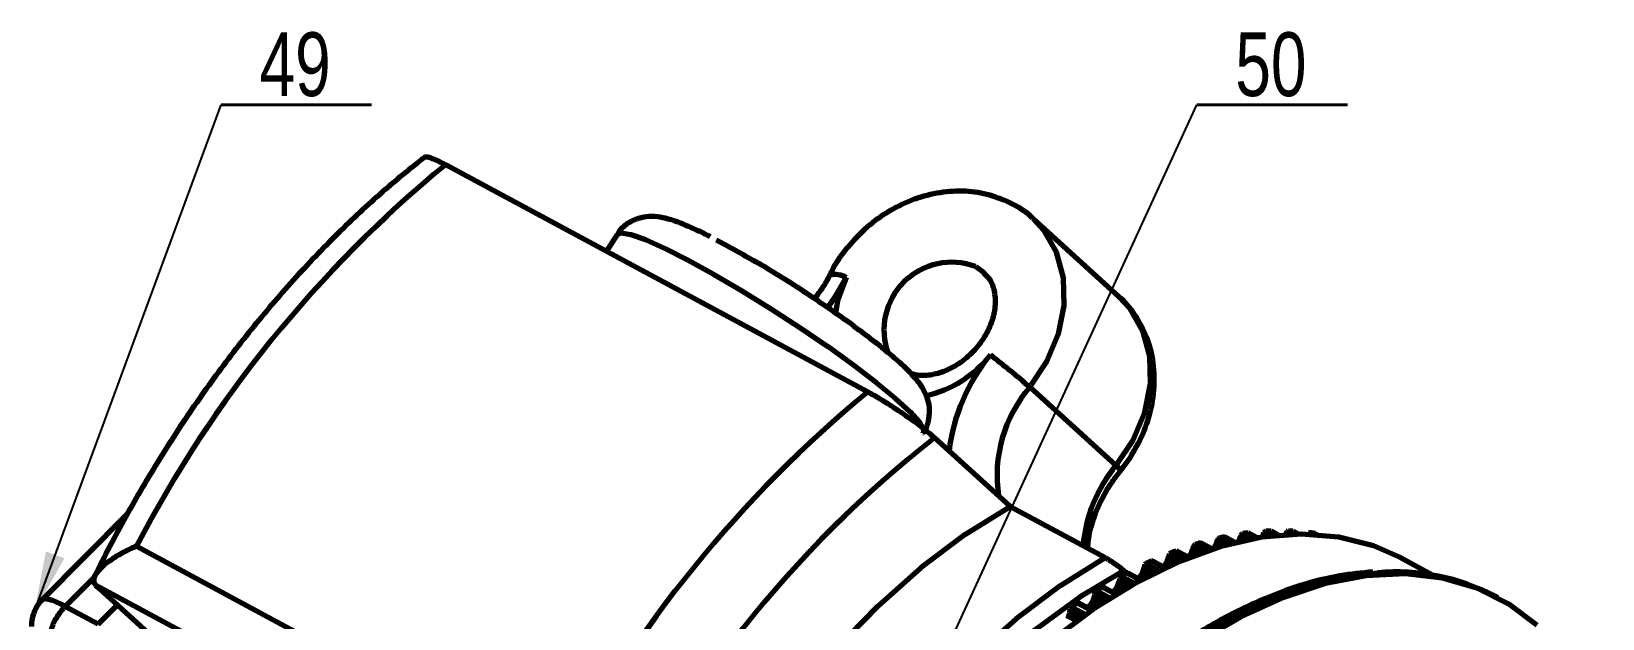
# Model space of a CAD drawing. Header units: millimetres. Extents: x -419 to 9215, y 1224 to 3301.
# Drawn here: x 270.7 to 356.9, y 2801 to 2833.3 of the extents above; entities that cross this region are included whole.
import ezdxf

# ---------------------------------------------------------------- set-up
doc = ezdxf.new("R2010")
doc.units = ezdxf.units.MM
for name, color, linetype, lineweight in [('Chu', 241, 'Continuous', 35), ('KHUNG_TEN', 7, 'Continuous', 35), ('Net 0.35', 20, 'Continuous', 35), ('Net 0.7', 7, 'Continuous', 70)]:
    doc.layers.add(name, color=color, linetype=linetype, lineweight=lineweight)
doc.styles.add('SLDTEXTSTYLE11', font='TXT', dxfattribs={"width": 0.75})
doc.styles.get("Standard").update_dxf_attribs({"font": 'arial.ttf'})
doc.dimstyles.new('SLDDIMSTYLE0', dxfattribs={"dimtxt": 0.18, "dimasz": 3.302, "dimexe": 0, "dimexo": 0.0625, "dimgap": 0, "dimtad": 0, "dimtih": 1, "dimtoh": 1, "dimdec": 0, "dimrnd": 1e-09, "dimzin": 0, "dimdsep": 46, "dimtxsty": 'Standard', "dimsah": 1, "dimcen": 0.09, "dimadec": 0, "dimazin": 0, "dimtfac": 3.302, "dimtdec": 0, "dimtofl": 0, "dimtmove": 0, "dimatfit": 3, "dimfxl": 1, "dimfrac": 2, "dimtolj": 1, "dimtzin": 0, "dimarcsym": 0})
doc.dimstyles.new('SLDDIMSTYLE1', dxfattribs={"dimtxt": 0.18, "dimasz": 1.016, "dimexe": 0, "dimexo": 0.0625, "dimgap": 0, "dimtad": 0, "dimtih": 1, "dimtoh": 1, "dimdec": 0, "dimrnd": 1e-09, "dimzin": 0, "dimdsep": 46, "dimtxsty": 'Standard', "dimblk1": 'DOT', "dimblk2": 'DOT', "dimsah": 1, "dimcen": 0.09, "dimadec": 0, "dimazin": 0, "dimtfac": 1.016, "dimtdec": 0, "dimtofl": 0, "dimtmove": 0, "dimatfit": 3, "dimldrblk": 'DOT', "dimfxl": 1, "dimfrac": 2, "dimtolj": 1, "dimtzin": 0, "dimarcsym": 0})

# ---------------------------------------------------------------- blocks, each defined once
blk = doc.blocks.new('_Dot')
at = {"color": 0, "linetype": 'ByBlock', "lineweight": -2}
blk.add_line((-0.5, 0), (-1, 0), dxfattribs=at)
at = {"color": 0, "linetype": 'ByBlock', "const_width": 0.5}
blk.add_lwpolyline([(-0.25, 0, 1), (0.25, 0, 1)], format="xyb", close=True, dxfattribs=at)
blk = doc.blocks.new('SW_NOTE_0_13')
at = {"layer": 'KHUNG_TEN', "color": 0}
for p, q in [((0, 0), (8.253, 0)), ((8.253, 0), (0, 0)), ((0, 0), (8.253, 0)), ((8.253, 0), (0, 0)), ((0, 0), (8.253, 0)), ((8.253, 0), (0, 0))]:
    blk.add_line(p, q, dxfattribs=at)
at = {"layer": 'KHUNG_TEN', "color": 0, "insert": (4.056, 3.985), "char_height": 3.5, "attachment_point": 2, "style": 'SLDTEXTSTYLE11'}
blk.add_mtext('49', dxfattribs=at)
blk = doc.blocks.new('SW_NOTE_0_16')
at = {"layer": 'KHUNG_TEN', "color": 0}
for p, q in [((0, 0), (8.253, 0)), ((8.253, 0), (0, 0)), ((0, 0), (8.253, 0)), ((8.253, 0), (0, 0)), ((0, 0), (8.253, 0)), ((8.253, 0), (0, 0))]:
    blk.add_line(p, q, dxfattribs=at)
at = {"layer": 'KHUNG_TEN', "color": 0, "insert": (4.056, 3.985), "char_height": 3.5, "attachment_point": 2, "style": 'SLDTEXTSTYLE11'}
blk.add_mtext('50', dxfattribs=at)

msp = doc.modelspace()

# ---------------------------------------------------------------- linework, layer by layer
at = {"layer": 'Net 0.7', "color": 7, "linetype": 'Continuous', "lineweight": 70}
for p, q in [((293.428, 2825.967), (316.591, 2813.496)), ((330.381, 2818.69), (325.657, 2822.995)), ((302.85, 2822.139), (302.252, 2821.216)), ((330.193, 2809.445), (325.469, 2813.749)), ((324.388, 2807.201), (320.252, 2810.97)), ((330.442, 2809.182), (330.99, 2809.916)), ((324.388, 2807.201), (329.6, 2804.395)), ((275.98, 2806.773), (271.316, 2802.075)), ((334.844, 2805.206), (335.489, 2804.858)), ((334.887, 2805.194), (334.844, 2805.206)), ((334.887, 2805.194), (335.502, 2804.862)), ((335.684, 2805.159), (335.635, 2805.056)), ((335.726, 2805.265), (335.684, 2805.159)), ((335.684, 2805.159), (335.969, 2805.006)), ((335.758, 2805.361), (335.726, 2805.265)), ((335.726, 2805.265), (336.123, 2805.051)), ((335.795, 2805.43), (335.758, 2805.361)), ((335.758, 2805.361), (336.262, 2805.089)), ((335.848, 2805.468), (335.795, 2805.43)), ((335.795, 2805.43), (336.373, 2805.12)), ((335.848, 2805.468), (336.454, 2805.141)), ((336.158, 2805.536), (336.75, 2805.217)), ((336.199, 2805.519), (336.158, 2805.536)), ((336.199, 2805.519), (336.757, 2805.219)), ((336.915, 2805.308), (336.879, 2805.248)), ((336.968, 2805.41), (336.915, 2805.308)), ((336.915, 2805.308), (336.981, 2805.272)), ((337.014, 2805.514), (336.968, 2805.41)), ((336.968, 2805.41), (337.151, 2805.311)), ((337.05, 2805.61), (337.014, 2805.514)), ((337.014, 2805.514), (337.322, 2805.348)), ((337.09, 2805.678), (337.05, 2805.61)), ((337.05, 2805.61), (337.477, 2805.38)), ((337.143, 2805.711), (337.09, 2805.678)), ((337.09, 2805.678), (337.599, 2805.404)), ((337.143, 2805.711), (337.684, 2805.42)), ((337.445, 2805.753), (337.968, 2805.471)), ((337.484, 2805.732), (337.445, 2805.753)), ((337.484, 2805.732), (337.968, 2805.471)), ((338.222, 2805.547), (338.2, 2805.509)), ((338.272, 2805.65), (338.222, 2805.547)), ((338.222, 2805.547), (338.273, 2805.52)), ((338.312, 2805.746), (338.272, 2805.65)), ((338.272, 2805.65), (338.463, 2805.547)), ((338.354, 2805.812), (338.312, 2805.746)), ((338.312, 2805.746), (338.638, 2805.57)), ((338.407, 2805.841), (338.354, 2805.812)), ((338.354, 2805.812), (338.773, 2805.587)), ((338.407, 2805.841), (338.861, 2805.597)), ((338.702, 2805.855), (339.131, 2805.624)), ((339.496, 2805.672), (339.486, 2805.652)), ((339.539, 2805.767), (339.496, 2805.672)), ((339.496, 2805.672), (339.528, 2805.655)), ((339.584, 2805.831), (339.539, 2805.767)), ((339.539, 2805.767), (339.726, 2805.667)), ((339.637, 2805.857), (339.584, 2805.831)), ((339.584, 2805.831), (339.877, 2805.673)), ((339.637, 2805.857), (339.971, 2805.677)), ((339.922, 2805.843), (340.221, 2805.683)), ((340.773, 2805.736), (340.731, 2805.68)), ((340.826, 2805.757), (340.773, 2805.736)), ((340.773, 2805.736), (340.887, 2805.675)), ((340.826, 2805.757), (340.986, 2805.671)), ((341.102, 2805.717), (341.209, 2805.66)), ((276.488, 2805.018), (299.652, 2792.547)), ((333.049, 2804.325), (333.008, 2804.22)), ((333.082, 2804.431), (333.049, 2804.325)), ((333.049, 2804.325), (333.477, 2804.095)), ((333.106, 2804.526), (333.082, 2804.431)), ((333.082, 2804.431), (333.604, 2804.15)), ((333.138, 2804.598), (333.106, 2804.526)), ((333.106, 2804.526), (333.716, 2804.197)), ((333.19, 2804.642), (333.138, 2804.598)), ((333.138, 2804.598), (333.809, 2804.236)), ((333.19, 2804.642), (333.885, 2804.268)), ((333.509, 2804.763), (334.196, 2804.394)), ((333.554, 2804.756), (333.509, 2804.763)), ((333.554, 2804.756), (334.213, 2804.401)), ((334.193, 2804.469), (334.157, 2804.431)), ((334.277, 2804.587), (334.193, 2804.469)), ((334.193, 2804.469), (334.275, 2804.425)), ((334.331, 2804.693), (334.277, 2804.587)), ((334.277, 2804.587), (334.452, 2804.493)), ((334.376, 2804.797), (334.331, 2804.693)), ((334.331, 2804.693), (334.599, 2804.549)), ((334.414, 2804.903), (334.376, 2804.797)), ((334.376, 2804.797), (334.741, 2804.601)), ((334.441, 2804.999), (334.414, 2804.903)), ((334.414, 2804.903), (334.881, 2804.652)), ((334.476, 2805.07), (334.441, 2804.999)), ((334.441, 2804.999), (335.005, 2804.696)), ((334.529, 2805.111), (334.476, 2805.07)), ((334.476, 2805.07), (335.106, 2804.731)), ((334.529, 2805.111), (335.185, 2804.758)), ((335.577, 2804.952), (335.511, 2804.865)), ((335.635, 2805.056), (335.577, 2804.952)), ((335.577, 2804.952), (335.654, 2804.911)), ((335.635, 2805.056), (335.814, 2804.96)), ((347.547, 2803.436), (345.772, 2804.392)), ((330.776, 2803.539), (330.632, 2803.67)), ((330.846, 2803.552), (330.797, 2803.551)), ((330.797, 2803.551), (331.545, 2803.148)), ((330.846, 2803.552), (331.57, 2803.162)), ((331.55, 2803.405), (331.463, 2803.298)), ((331.626, 2803.53), (331.55, 2803.405)), ((331.55, 2803.405), (331.786, 2803.278)), ((331.671, 2803.639), (331.626, 2803.53)), ((331.626, 2803.53), (331.942, 2803.36)), ((331.708, 2803.744), (331.671, 2803.639)), ((331.671, 2803.639), (332.068, 2803.425)), ((331.737, 2803.85), (331.708, 2803.744)), ((331.708, 2803.744), (332.188, 2803.486)), ((331.756, 2803.944), (331.737, 2803.85)), ((331.737, 2803.85), (332.304, 2803.544)), ((331.785, 2804.016), (331.756, 2803.944)), ((331.756, 2803.944), (332.405, 2803.595)), ((331.837, 2804.064), (331.785, 2804.016)), ((331.785, 2804.016), (332.49, 2803.637)), ((331.837, 2804.064), (332.564, 2803.673)), ((332.158, 2804.211), (332.878, 2803.823)), ((332.205, 2804.208), (332.158, 2804.211)), ((332.205, 2804.208), (332.9, 2803.834)), ((332.878, 2803.99), (332.792, 2803.892)), ((332.958, 2804.112), (332.878, 2803.99)), ((332.878, 2803.99), (333.045, 2803.901)), ((333.008, 2804.22), (332.958, 2804.112)), ((332.958, 2804.112), (333.211, 2803.976)), ((333.008, 2804.22), (333.347, 2804.037)), ((274.248, 2802.876), (274.455, 2802.674)), ((301.681, 2788.107), (274.248, 2802.876)), ((277.931, 2799.507), (274.455, 2802.674)), ((329.108, 2802.588), (329.059, 2802.534)), ((329.108, 2802.588), (329.882, 2802.171)), ((329.481, 2802.791), (329.432, 2802.785)), ((329.432, 2802.785), (330.201, 2802.371)), ((329.481, 2802.791), (330.229, 2802.388)), ((330.13, 2802.603), (330.038, 2802.512)), ((330.214, 2802.714), (330.13, 2802.603)), ((330.13, 2802.603), (330.37, 2802.474)), ((330.285, 2802.842), (330.214, 2802.714)), ((330.214, 2802.714), (330.507, 2802.556)), ((330.326, 2802.952), (330.285, 2802.842)), ((330.285, 2802.842), (330.654, 2802.644)), ((330.359, 2803.057), (330.326, 2802.952)), ((330.326, 2802.952), (330.771, 2802.712)), ((330.383, 2803.162), (330.359, 2803.057)), ((330.359, 2803.057), (330.88, 2802.776)), ((330.397, 2803.255), (330.383, 2803.162)), ((330.383, 2803.162), (330.986, 2802.837)), ((330.424, 2803.328), (330.397, 2803.255)), ((330.397, 2803.255), (331.077, 2802.889)), ((330.474, 2803.379), (330.424, 2803.328)), ((330.424, 2803.328), (331.156, 2802.933)), ((330.474, 2803.379), (331.227, 2802.973)), ((331.463, 2803.298), (331.409, 2803.249)), ((331.463, 2803.298), (331.643, 2803.202)), ((274.391, 2800.737), (272.581, 2801.711)), ((274.391, 2800.737), (275.431, 2801.785)), ((327.743, 2801.696), (327.695, 2801.639)), ((327.743, 2801.696), (328.535, 2801.27)), ((328.117, 2801.927), (328.066, 2801.917)), ((328.066, 2801.917), (328.854, 2801.492)), ((328.117, 2801.927), (328.885, 2801.514)), ((328.705, 2801.71), (328.629, 2801.651)), ((328.794, 2801.806), (328.705, 2801.71)), ((328.705, 2801.71), (328.966, 2801.569)), ((328.875, 2801.921), (328.794, 2801.806)), ((328.794, 2801.806), (329.085, 2801.65)), ((328.942, 2802.052), (328.875, 2801.921)), ((328.875, 2801.921), (329.215, 2801.738)), ((328.978, 2802.162), (328.942, 2802.052)), ((328.942, 2802.052), (329.354, 2801.83)), ((329.006, 2802.267), (328.978, 2802.162)), ((328.978, 2802.162), (329.462, 2801.901)), ((329.025, 2802.37), (329.006, 2802.267)), ((329.006, 2802.267), (329.563, 2801.967)), ((329.035, 2802.461), (329.025, 2802.37)), ((329.025, 2802.37), (329.659, 2802.029)), ((329.059, 2802.534), (329.035, 2802.461)), ((329.035, 2802.461), (329.741, 2802.082)), ((329.059, 2802.534), (329.813, 2802.128)), ((330.038, 2802.512), (330.021, 2802.5)), ((330.038, 2802.512), (330.248, 2802.4)), ((351.129, 2802.202), (350.984, 2802.279)), ((327.6, 2801.162), (327.538, 2801.029)), ((327.632, 2801.272), (327.6, 2801.162)), ((327.6, 2801.162), (328.049, 2800.921)), ((327.655, 2801.376), (327.632, 2801.272)), ((327.632, 2801.272), (328.149, 2800.993)), ((327.67, 2801.477), (327.655, 2801.376)), ((327.655, 2801.376), (328.241, 2801.06)), ((327.675, 2801.567), (327.67, 2801.477)), ((327.67, 2801.477), (328.328, 2801.123)), ((327.695, 2801.639), (327.675, 2801.567)), ((327.675, 2801.567), (328.402, 2801.175)), ((327.695, 2801.639), (328.469, 2801.223))]:
    msp.add_line(p, q, dxfattribs=at)
at = {"layer": 'Net 0.7', "color": 8, "linetype": 'Continuous', "lineweight": 70}
for p, q in [((322.496, 2820.369), (322.985, 2820.018)), ((272.581, 2801.711), (274.187, 2803.329))]:
    msp.add_line(p, q, dxfattribs=at)
at = {"layer": 'Net 0.7', "color": 8, "linetype": 'Continuous', "lineweight": 70, "flags": 128}
for points in [[(325.469, 2813.749), (326.404, 2815.152), (327.042, 2816.673), (327.352, 2818.234), (327.316, 2819.755), (326.937, 2821.158), (326.234, 2822.371), (325.668, 2822.985)], [(302.85, 2822.139), (303.068, 2822.225), (303.595, 2822.137), (304.398, 2821.853), (305.449, 2821.383), (306.709, 2820.744), (308.133, 2819.959), (309.669, 2819.055), (311.262, 2818.067), (312.855, 2817.03), (314.389, 2815.981), (315.81, 2814.957), (317.065, 2813.997), (318.11, 2813.135), (318.907, 2812.402), (319.427, 2811.824), (319.651, 2811.422), (319.636, 2811.266)], [(314.389, 2818.12), (314.843, 2818.77), (315.417, 2819.77)], [(315.417, 2819.77), (314.934, 2818.468), (314.816, 2817.819)], [(330.381, 2818.69), (330.958, 2818.067), (331.661, 2816.853), (332.04, 2815.45), (332.076, 2813.93), (331.766, 2812.369), (331.128, 2810.848), (330.193, 2809.445)], [(334.563, 2799.872), (336.916, 2801.241), (339.253, 2802.308), (341.55, 2803.06), (343.78, 2803.489), (344.558, 2803.563)]]:
    msp.add_lwpolyline(points, dxfattribs=at)
at = {"layer": 'Net 0.7', "color": 7, "linetype": 'Continuous', "lineweight": 70, "flags": 128}
for points in [[(305.438, 2784.698), (306.964, 2787.89), (308.69, 2790.989), (310.594, 2793.956), (312.653, 2796.758), (314.845, 2799.36), (317.141, 2801.732), (319.516, 2803.845), (321.941, 2805.676), (324.388, 2807.201)], [(345.772, 2804.392), (344.327, 2805.033), (342.411, 2805.525), (340.361, 2805.684), (338.2, 2805.509), (335.954, 2805.002), (333.646, 2804.168), (331.305, 2803.017), (328.955, 2801.562), (326.625, 2799.82)], [(310.65, 2781.892), (312.176, 2785.084), (313.902, 2788.183), (315.805, 2791.15), (317.865, 2793.952), (320.056, 2796.554), (322.353, 2798.926), (324.728, 2801.04), (327.153, 2802.87), (329.6, 2804.395)], [(330.632, 2803.67), (328.175, 2802.197), (325.736, 2800.405), (323.344, 2798.316), (321.029, 2795.958), (318.822, 2793.36), (316.749, 2790.554), (314.836, 2787.576), (313.108, 2784.463), (311.587, 2781.254)], [(334.708, 2799.794), (337.06, 2801.163), (339.398, 2802.23), (341.694, 2802.982), (343.925, 2803.411), (346.066, 2803.513), (348.093, 2803.286), (349.984, 2802.733), (351.718, 2801.859), (353.277, 2800.676)]]:
    msp.add_lwpolyline(points, dxfattribs=at)
at = {"layer": 'Net 0.7', "color": 7, "linetype": 'Continuous', "lineweight": 70}
for centre, radius, start, end in [((336.283, 2773.99), 67.366, 129.506, 152.5749), ((288.284, 2783.153), 43.531, 59.40331, 62.64266), ((300.372, 2785.375), 37.881, 48.506, 52.72586), ((359.447, 2761.519), 67.366, 129.506, 152.5749), ((359.033, 2761.477), 62.877, 128.08113, 155.18551), ((340.16, 2786.972), 18.993, 106.256, 107.24701), ((339.654, 2788.91), 16.989, 101.87531, 102.94277), ((339.345, 2790.634), 15.238, 97.16112, 98.3089), ((339.207, 2792.117), 13.747, 92.10366, 93.33296), ((339.203, 2793.343), 12.521, 86.70718, 88.01547), ((339.292, 2794.3), 11.56, 80.99473, 82.37462), ((340.883, 2784.852), 21.233, 110.32236, 111.24238), ((342.999, 2780.224), 26.326, 117.61317, 118.41034), ((341.83, 2782.588), 23.687, 114.09904, 114.95436), ((345.566, 2791.884), 11.723, 62.4737, 94.93174), ((344.378, 2777.803), 29.111, 120.89232, 121.63778), ((345.944, 2775.375), 32.001, 123.96324, 124.66313)]:
    msp.add_arc(centre, radius, start, end, dxfattribs=at)
at = {"layer": 'Net 0.7', "color": 8, "linetype": 'Continuous', "lineweight": 70}
for centre, radius, start, end in [((314.811, 2818.728), 1.205, 59.8229, 105.38979), ((321.187, 2816.893), 3.714, 69.37525, 200.32348), ((318.409, 2819.361), 6.23, 282.64464, 321.91918), ((331.147, 2809.019), 10.179, 140.31872, 173.06081), ((331.117, 2808.903), 7.442, 139.3706, 188.7482), ((336.227, 2804.411), 7.857, 140.16502, 175.38444), ((329.748, 2808.762), 0.815, 30.33832, 56.86264)]:
    msp.add_arc(centre, radius, start, end, dxfattribs=at)
at = {"layer": 'Net 0.7', "color": 7, "linetype": 'Continuous', "lineweight": 70}
for points, knots in [([(292.302, 2826.382), (292.167, 2826.279), (291.17, 2825.519), (289.345, 2823.943), (286.869, 2821.573), (284.482, 2818.991), (282.197, 2816.232), (280.03, 2813.311), (277.993, 2810.251), (276.107, 2807.072), (274.875, 2804.765), (274.275, 2803.527), (274.212, 2803.397)], [0, 0, 0, 0, 0.019095, 0.140406, 0.261559, 0.382549, 0.503387, 0.624101, 0.744723, 0.865288, 0.985834, 1, 1, 1, 1]), ([(292.3, 2826.385), (292.302, 2826.387), (292.311, 2826.401), (292.371, 2826.408), (292.48, 2826.391), (292.633, 2826.342), (292.806, 2826.274), (293.058, 2826.16), (293.303, 2826.032), (293.428, 2825.967)], [0, 0, 0, 0, 0.032632, 0.162354, 0.378201, 0.489926, 0.602867, 0.797595, 1, 1, 1, 1]), ([(325.666, 2822.976), (325.651, 2822.993), (325.344, 2823.347), (324.539, 2823.824), (323.304, 2824.344), (321.944, 2824.552), (320.539, 2824.476), (319.128, 2824.11), (317.771, 2823.465), (316.518, 2822.565), (315.453, 2821.435), (314.772, 2820.515), (314.542, 2819.961), (314.509, 2819.88)], [0, 0, 0, 0, 0.005397, 0.111172, 0.216247, 0.321655, 0.428312, 0.536582, 0.646315, 0.757119, 0.868656, 0.980755, 1, 1, 1, 1]), ([(307.231, 2822.361), (306.919, 2822.501), (306.231, 2822.81), (305.512, 2823.04), (304.813, 2823.142), (304.158, 2823.089), (303.517, 2822.826), (303.032, 2822.47), (302.898, 2822.174), (302.87, 2822.112)], [0, 0, 0, 0, 0.219199, 0.481993, 0.630226, 0.738578, 0.851339, 0.968563, 1, 1, 1, 1]), ([(307.94, 2822.012), (307.722, 2822.127), (307.467, 2822.261), (307.261, 2822.349), (307.231, 2822.361)], [0, 0, 0, 0, 0.85584, 1, 1, 1, 1]), ([(319.091, 2814.342), (319.005, 2814.442), (318.72, 2814.769), (318.086, 2815.335), (317.132, 2816.126), (316.005, 2816.983), (314.732, 2817.894), (313.381, 2818.809), (312.02, 2819.686), (311.014, 2820.303), (310.483, 2820.616), (310.374, 2820.681)], [0, 0, 0, 0, 0.0584851, 0.1933946, 0.3210583, 0.4551828, 0.5862554, 0.7160816, 0.8454677, 0.9682845, 1, 1, 1, 1]), ([(314.49, 2819.889), (314.381, 2819.678), (314.149, 2819.231), (313.832, 2818.824), (313.664, 2818.61)], [0, 0, 0, 0, 0.472018, 1, 1, 1, 1]), ([(322.937, 2820.029), (323.058, 2819.915), (323.318, 2819.669), (323.539, 2819.076), (323.606, 2818.291), (323.436, 2817.411), (323.137, 2816.761), (322.855, 2816.308), (322.528, 2815.855), (321.923, 2815.249), (321.075, 2814.712), (320.209, 2814.419), (319.463, 2814.354), (319.104, 2814.456), (318.95, 2814.5)], [0, 0, 0, 0, 0.088599, 0.189888, 0.28473, 0.38587, 0.478039, 0.494288, 0.540071, 0.63703, 0.733874, 0.830318, 0.927071, 1, 1, 1, 1]), ([(330.99, 2809.916), (331.143, 2810.17), (331.565, 2810.868), (332.046, 2812.107), (332.327, 2813.6), (332.289, 2815.082), (331.942, 2816.489), (331.274, 2817.709), (330.712, 2818.466), (330.338, 2818.728), (330.335, 2818.73)], [0, 0, 0, 0, 0.087931, 0.24159, 0.395899, 0.549792, 0.702124, 0.851832, 0.998623, 1, 1, 1, 1]), ([(319.611, 2811.237), (319.617, 2811.243), (319.811, 2811.443), (319.958, 2811.973), (319.995, 2812.654), (319.849, 2813.224), (319.617, 2813.686), (319.377, 2814.037), (319.176, 2814.252), (319.091, 2814.342)], [0, 0, 0, 0, 0.005729, 0.193413, 0.350285, 0.499426, 0.659055, 0.856078, 1, 1, 1, 1]), ([(316.591, 2813.496), (316.704, 2813.434), (316.932, 2813.309), (317.305, 2813.088), (317.691, 2812.85), (318.082, 2812.598), (318.474, 2812.336), (318.865, 2812.062), (319.248, 2811.784), (319.621, 2811.5), (319.968, 2811.221), (320.157, 2811.054), (320.252, 2810.97)], [0, 0, 0, 0, 0.088807, 0.180335, 0.269111, 0.360256, 0.453307, 0.548532, 0.652642, 0.759123, 0.878119, 1, 1, 1, 1]), ([(328.639, 2804.912), (328.671, 2805.217), (328.751, 2805.959), (329.187, 2807.171), (329.785, 2808.3), (330.268, 2808.934), (330.451, 2809.174)], [0, 0, 0, 0, 0.211445, 0.514828, 0.816462, 1, 1, 1, 1]), ([(276.488, 2805.018), (276.485, 2805.016), (276.345, 2804.956), (276.075, 2804.832), (275.696, 2804.637), (275.339, 2804.432), (274.97, 2804.19), (274.68, 2803.962), (274.465, 2803.755), (274.319, 2803.584), (274.201, 2803.401), (274.137, 2803.212), (274.139, 2803.031), (274.211, 2802.928), (274.248, 2802.876)], [0, 0, 0, 0, 0.002161, 0.094817, 0.188145, 0.283721, 0.380144, 0.513487, 0.581671, 0.650378, 0.736549, 0.824364, 0.910744, 1, 1, 1, 1]), ([(329.6, 2804.395), (329.657, 2804.363), (329.772, 2804.298), (329.986, 2804.163), (330.229, 2803.995), (330.464, 2803.817), (330.579, 2803.717), (330.632, 2803.67)], [0, 0, 0, 0, 0.15278, 0.305015, 0.50731, 0.770181, 1, 1, 1, 1]), ([(344.28, 2803.608), (343.684, 2803.553), (342.39, 2803.435), (340.321, 2802.899), (338.11, 2802.08), (335.872, 2800.973), (333.632, 2799.6), (331.412, 2797.974), (329.234, 2796.112), (327.119, 2794.032), (325.085, 2791.755), (323.188, 2789.347), (321.928, 2787.546), (321.302, 2786.585), (321.225, 2786.466)], [0, 0, 0, 0, 0.077686, 0.168581, 0.259893, 0.351455, 0.443132, 0.534824, 0.626481, 0.718089, 0.809646, 0.90116, 0.987827, 1, 1, 1, 1]), ([(271.313, 2802.072), (271.232, 2801.981), (271.064, 2801.792), (270.877, 2801.444), (270.746, 2801.042), (270.734, 2800.753), (270.727, 2800.604)], [0, 0, 0, 0, 0.225348, 0.467459, 0.725783, 1, 1, 1, 1])]:
    msp.add_open_spline(points, degree=3, knots=knots, dxfattribs=at)
at = {"layer": 'Net 0.7', "color": 8, "linetype": 'Continuous', "lineweight": 70}
msp.add_open_spline([(272.581, 2801.711), (272.439, 2801.784), (272.151, 2801.933), (271.79, 2802.074), (271.52, 2802.128), (271.345, 2802.135), (271.34, 2802.069), (271.339, 2802.052)], degree=3, knots=[0, 0, 0, 0, 0.220883, 0.448973, 0.684773, 0.920111, 1, 1, 1, 1], dxfattribs=at)
at = {"layer": 'Net 0.7', "color": 7, "linetype": 'Continuous', "lineweight": 70}
msp.add_open_spline([(271.653, 2799.56), (271.663, 2799.74), (271.682, 2800.1), (271.882, 2800.691), (272.182, 2801.259), (272.448, 2801.561), (272.581, 2801.711)], degree=3, dxfattribs=at)

# ---------------------------------------------------------------- block references
at = {"layer": 'Chu'}
for name, p in [('SW_NOTE_0_13', (281.13, 2829.247)), ('SW_NOTE_0_16', (334.637, 2829.247))]:
    msp.add_blockref(name, p, dxfattribs=at)

# ---------------------------------------------------------------- leaders
at = {"layer": 'Net 0.35'}
for points, dimstyle in [([(270.892, 2801.447), (281.13, 2829.247)], 'SLDDIMSTYLE0'), ([(278.014, 2706.015), (334.637, 2829.247)], 'SLDDIMSTYLE0'), ([(345.554, 2722.919), (364.761, 2829.247)], 'SLDDIMSTYLE1')]:
    msp.add_leader(points, dimstyle=dimstyle, dxfattribs=at)

doc.saveas('drawing.dxf')
